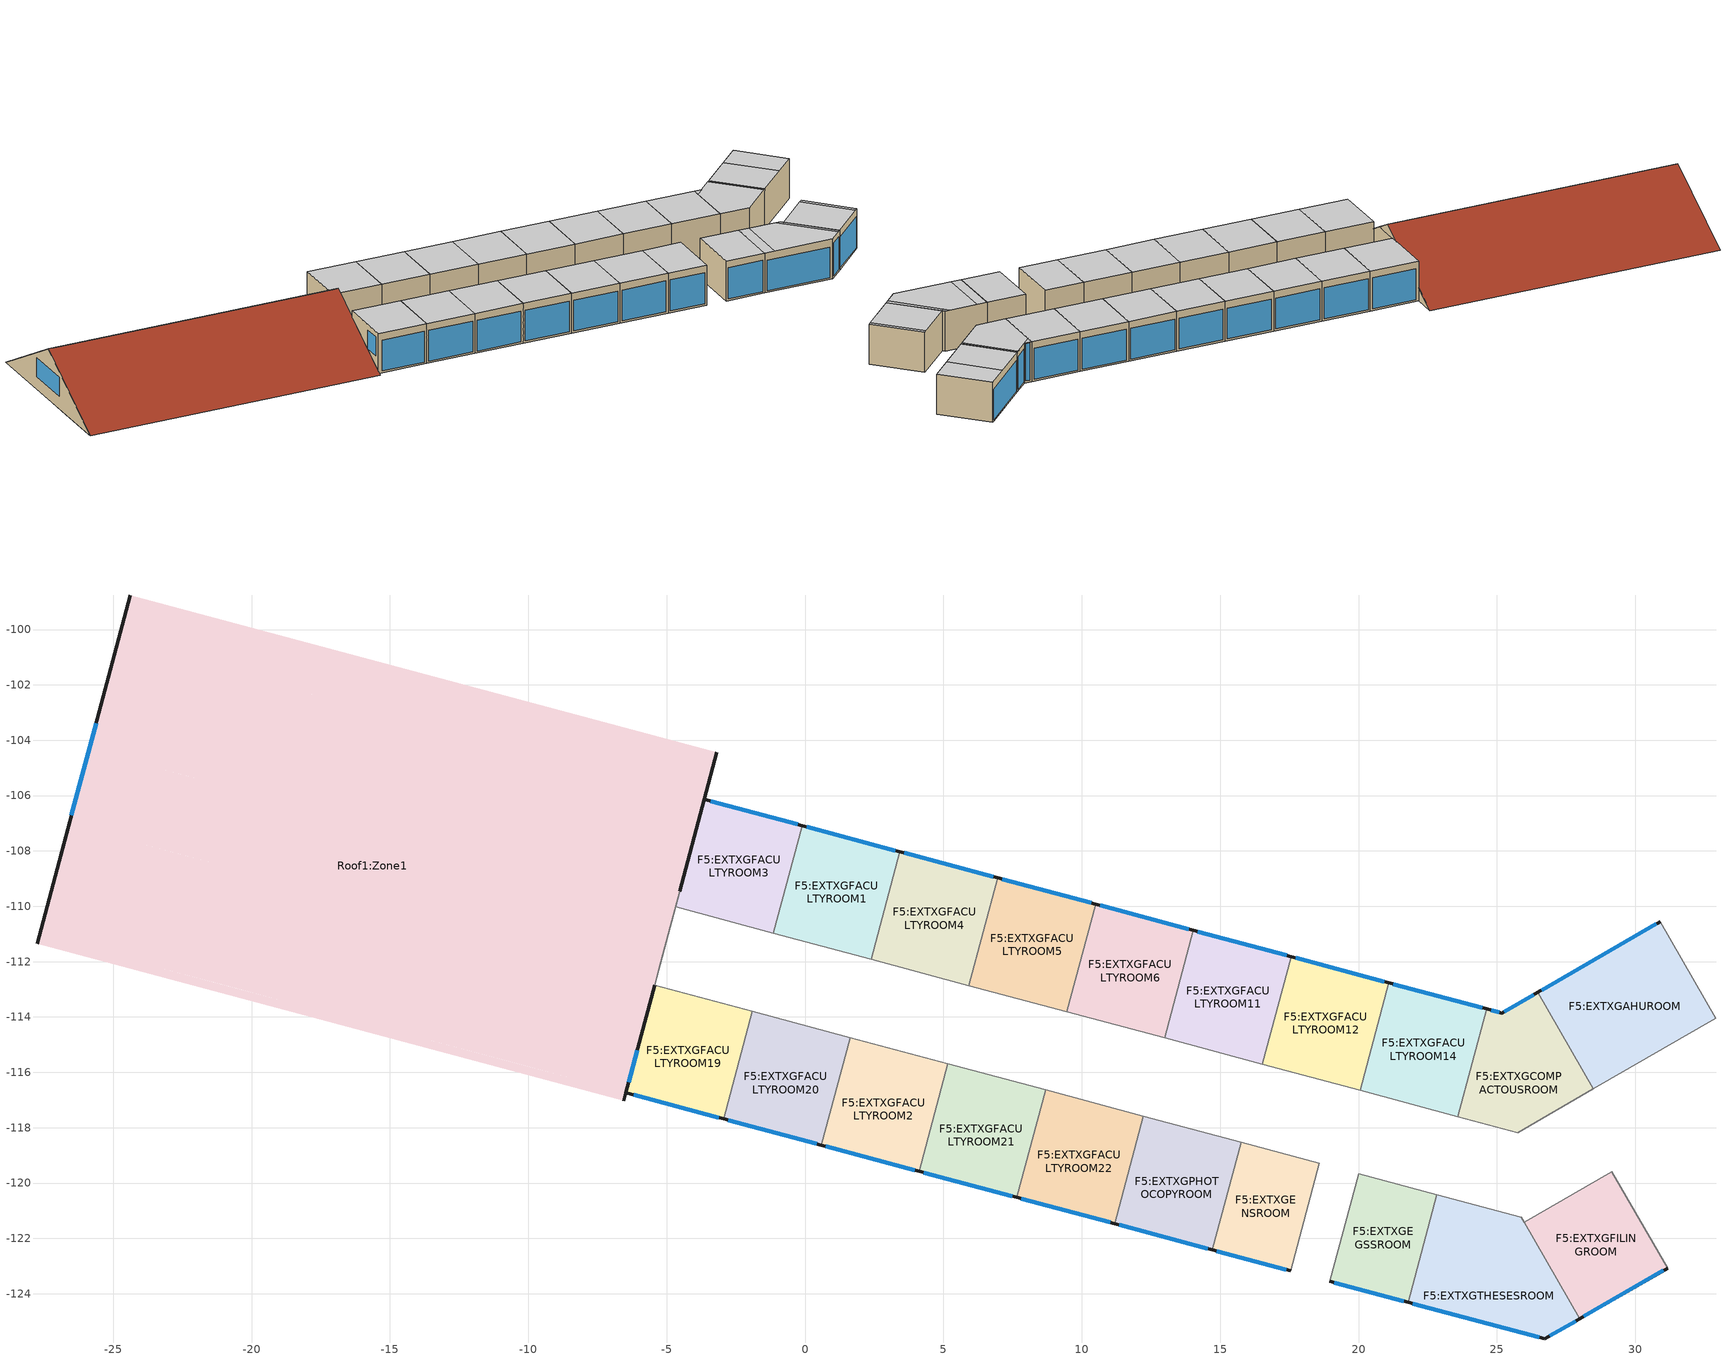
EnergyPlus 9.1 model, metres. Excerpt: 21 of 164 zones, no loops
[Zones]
Roof1:Zone1
 floor outside (Project external floor): -3.64,-106.14 -24.84,-100.46 -24.38,-98.75 -3.18,-104.43 z9; -6.56,-117.03 -27.76,-111.35 -27.68,-111.06 -6.48,-116.74 z9
 floor to F4:CORRIDOR (Project internal floor): -5.4,-112.72 -26.6,-107.04 -25.88,-104.34 -4.68,-110.02 z9
 floor to F4:EXTXGFACULTYROOM4 (Project internal floor): -22.35,-105.29 -25.88,-104.34 -24.84,-100.46 -21.3,-101.4 z9
 floor to F4:EXTXGFACULTYROOM5 (Project internal floor): -18.81,-106.24 -22.35,-105.29 -21.3,-101.4 -17.77,-102.35 z9
 floor to F4:EXTXGFACULTYROOM6 (Project internal floor): -15.28,-107.18 -18.81,-106.24 -17.77,-102.35 -14.24,-103.3 z9
 floor to F4:EXTXGFACULTYROOM7 (Project internal floor): -11.75,-108.13 -15.28,-107.18 -14.24,-103.3 -10.71,-104.24 z9
 floor to F4:EXTXGFACULTYROOM8 (Project internal floor): -8.21,-109.08 -11.75,-108.13 -10.71,-104.24 -7.17,-105.19 z9
 floor to F4:EXTXGFACULTYROOM9 (Project internal floor): -4.68,-110.02 -8.21,-109.08 -7.17,-105.19 -3.64,-106.14 z9
 floor to F4:EXTXGFACULTYROOM22 (Project internal floor): -24.14,-112 -27.68,-111.06 -26.6,-107.04 -23.07,-107.99 z9
 floor to F4:EXTXGFACULTYROOM23 (Project internal floor): -20.61,-112.95 -24.14,-112 -23.07,-107.99 -19.54,-108.93 z9
 floor to F4:EXTXGFACULTYROOM24 (Project internal floor): -17.08,-113.9 -20.61,-112.95 -19.54,-108.93 -16,-109.88 z9
 floor to F4:EXTXGFACULTYROOM25 (Project internal floor): -13.55,-114.84 -17.08,-113.9 -16,-109.88 -12.47,-110.83 z9
 floor to F4:EXTXGFACULTYROOM26 (Project internal floor): -10.01,-115.79 -13.55,-114.84 -12.47,-110.83 -8.94,-111.77 z9
 floor to F4:EXTXGFACULTYROOM27 (Project internal floor): -6.48,-116.74 -10.01,-115.79 -8.94,-111.77 -5.4,-112.72 z9
 wall outside (Project wall): -24.38,-98.75,9 -27.76,-111.35,9 -26.07,-105.05,12.76; -6.56,-117.03,9 -6.48,-116.74,9 -6.48,-116.74,9.17; -3.64,-106.14,9 -3.18,-104.43,9 -3.64,-106.14,10.02
 wall to F5:CORRIDOR (Project partition_Rev): -5.44,-112.85,9 -4.68,-110.02,9 -4.68,-110.02,12 -5.21,-112.01,12 -5.44,-112.85,11.5
 wall to F5:EXTXGFACULTYROOM3 (Project partition_Rev): -4.68,-110.02,9 -3.64,-106.14,9 -3.64,-106.14,10.02 -4.53,-109.45,12 -4.68,-110.02,12
 wall to F5:EXTXGFACULTYROOM19 (Project partition_Rev): -6.48,-116.74,9 -5.44,-112.85,9 -5.44,-112.85,11.5 -6.48,-116.74,9.17
 wall to Roof2:Zone1 (Project partition): -5.21,-112.01,12 -4.53,-109.45,12 -4.87,-110.73,12.76
 window (1001): -25.62,-103.39 -26.51,-106.71 z9.94:11.36
 roof outside (Project pitched roof): -3.18,-104.43,9 -24.38,-98.75,9 -26.07,-105.05,12.76 -4.87,-110.73,12.76; -27.76,-111.35,9 -6.56,-117.03,9 -4.87,-110.73,12.76 -26.07,-105.05,12.76
F5:EXTXGFACULTYROOM3
 floor to F4:EXTXGFACULTYROOM10 (Project internal floor_Reversed_Rev): -1.15,-110.97 -4.68,-110.02 -3.64,-106.14 -0.11,-107.08 z9
 wall outside (Project wall): -0.11,-107.08 -3.64,-106.14 z9:12; -3.64,-106.14,10.02 -4.53,-109.45,12 -3.64,-106.14,12
 wall to F5:CORRIDOR (Project partition): -4.68,-110.02 -1.15,-110.97 z9:12
 wall to F5:EXTXGFACULTYROOM1 (Project partition): -1.15,-110.97 -0.11,-107.08 z9:12
 window (1003): -0.27,-107.04 -3.42,-106.2 z9.14:11.46
 ceiling to Roof2:Zone1 (Project internal floor_Rev): -4.68,-110.02 -1.15,-110.97 -0.11,-107.08 -3.64,-106.14 z12
F5:EXTXGFACULTYROOM19
 floor to F4:CORRIDOR (Project internal floor_Reversed_Rev): -2,-114.15 -5.53,-113.2 -5.44,-112.85 -1.91,-113.8 z9
 floor to F4:EXTXGPHDROOM1 (Project internal floor_Reversed_Rev): -2.95,-117.68 -6.48,-116.74 -5.53,-113.2 -2,-114.15 z9
 wall outside (Project wall): -6.48,-116.74 -2.95,-117.68 z9:12; -5.44,-112.85,11.5 -6.48,-116.74,9.17 -6.48,-116.74,12 -5.44,-112.85,12
 wall to F5:CORRIDOR (Project partition): -1.91,-113.8 -5.44,-112.85 z9:12
 wall to F5:EXTXGFACULTYROOM20 (Project partition): -2.95,-117.68 -1.91,-113.8 z9:12
 window (1003): -6.07,-115.21 -6.38,-116.36 z10.18:11.6; -6.2,-116.81 -3.11,-117.64 z9.14:11.46
 ceiling to Roof2:Zone1 (Project internal floor_Rev): -6.48,-116.74 -2.95,-117.68 -1.91,-113.8 -5.44,-112.85 z12
F5:EXTXGFACULTYROOM1
 floor to F4:EXTXGFACULTYROOM11 (Project internal floor_Reversed_Rev): 2.38,-111.92 -1.15,-110.97 -0.11,-107.08 3.43,-108.03 z9
 wall outside (Project wall): 3.43,-108.03 -0.11,-107.08 z9:12
 wall to F5:CORRIDOR (Project partition): -1.15,-110.97 2.38,-111.92 z9:12
 wall to F5:EXTXGFACULTYROOM4 (Project partition): 2.38,-111.92 3.43,-108.03 z9:12
 window (1003): 3.26,-107.99 0.06,-107.13 z9.14:11.45
 ceiling to Roof2:Zone1 (Project internal floor_Rev): -1.15,-110.97 2.38,-111.92 3.43,-108.03 -0.11,-107.08 z12
F5:EXTXGFACULTYROOM4
 floor to F4:EXTXGFACULTYROOM12 (Project internal floor_Reversed_Rev): 5.92,-112.86 2.38,-111.92 3.43,-108.03 6.96,-108.98 z9
 wall outside (Project wall): 6.96,-108.98 3.43,-108.03 z9:12
 wall to F5:CORRIDOR (Project partition): 2.38,-111.92 5.92,-112.86 z9:12
 wall to F5:EXTXGFACULTYROOM5 (Project partition): 5.92,-112.86 6.96,-108.98 z9:12
 window (1003): 6.8,-108.93 3.59,-108.07 z9.14:11.45
 ceiling to Roof2:Zone1 (Project internal floor_Rev): 2.38,-111.92 5.92,-112.86 6.96,-108.98 3.43,-108.03 z12
F5:EXTXGFACULTYROOM5
 floor to F4:EXTXGFACULTYROOM13 (Project internal floor_Reversed_Rev): 9.45,-113.81 5.92,-112.86 6.96,-108.98 10.49,-109.92 z9
 wall outside (Project wall): 10.5,-109.93 6.96,-108.98 z9:12
 wall to F5:CORRIDOR (Project partition): 5.92,-112.86 9.46,-113.81 z9:12
 wall to F5:EXTXGFACULTYROOM6 (Project partition): 9.46,-113.81 10.5,-109.93 z9:12
 window (1003): 10.33,-109.88 7.13,-109.02 z9.14:11.45
 ceiling to Roof2:Zone1 (Project internal floor_Rev): 5.92,-112.86 9.45,-113.81 10.49,-109.92 6.96,-108.98 z12
F5:EXTXGFACULTYROOM20
 floor to F4:CORRIDOR (Project internal floor_Reversed_Rev): 1.53,-115.1 -2,-114.15 -1.91,-113.8 1.63,-114.74 z9
 floor to F4:EXTXGPHDROOM1 (Project internal floor_Reversed_Rev): 0.59,-118.63 -2.95,-117.68 -2,-114.15 1.53,-115.1 z9
 wall outside (Project wall): -2.95,-117.68 0.59,-118.63 z9:12
 wall to F5:CORRIDOR (Project partition): 1.63,-114.74 -1.91,-113.8 z9:12
 wall to F5:EXTXGFACULTYROOM2 (Project partition): 0.59,-118.63 1.63,-114.74 z9:12
 window (1003): -2.78,-117.73 0.42,-118.59 z9.14:11.45
 ceiling to Roof2:Zone1 (Project internal floor_Rev): -2.95,-117.68 0.59,-118.63 1.63,-114.74 -1.91,-113.8 z12
F5:EXTXGFACULTYROOM2
 floor to F4:CORRIDOR (Project internal floor_Reversed_Rev): 5.06,-116.04 1.53,-115.1 1.63,-114.74 5.16,-115.69 z9
 floor to F4:EXTXGPHDROOM1 (Project internal floor_Reversed_Rev): 4.12,-119.58 0.59,-118.63 1.53,-115.1 5.06,-116.04 z9
 wall outside (Project wall): 0.59,-118.63 4.12,-119.58 z9:12
 wall to F5:CORRIDOR (Project partition): 5.16,-115.69 1.63,-114.74 z9:12
 wall to F5:EXTXGFACULTYROOM21 (Project partition): 4.12,-119.58 5.16,-115.69 z9:12
 window (1003): 0.75,-118.67 3.95,-119.53 z9.14:11.45
 ceiling to Roof2:Zone1 (Project internal floor_Rev): 0.59,-118.63 4.12,-119.58 5.16,-115.69 1.63,-114.74 z12
F5:EXTXGFACULTYROOM21
 floor to F4:CORRIDOR (Project internal floor_Reversed_Rev): 8.6,-116.99 5.06,-116.04 5.16,-115.69 8.69,-116.64 z9
 floor to F4:EXTXGPHDROOM2 (Project internal floor_Reversed_Rev): 7.65,-120.52 4.12,-119.58 5.06,-116.04 8.6,-116.99 z9
 wall outside (Project wall): 4.12,-119.58 7.65,-120.52 z9:12
 wall to F5:CORRIDOR (Project partition): 8.69,-116.64 5.16,-115.69 z9:12
 wall to F5:EXTXGFACULTYROOM22 (Project partition): 7.65,-120.52 8.69,-116.64 z9:12
 window (1003): 4.28,-119.62 7.49,-120.48 z9.14:11.45
 ceiling to Roof2:Zone1 (Project internal floor_Rev): 4.12,-119.58 7.65,-120.52 8.69,-116.64 5.16,-115.69 z12
F5:EXTXGTHESESROOM
 floor to F4:CORRIDOR (Project internal floor_Reversed_Rev): 28,-124.9 26.73,-125.63 21.79,-124.31 22.83,-120.43 25.88,-121.24 z9
 wall outside (Project wall): 21.79,-124.31 26.73,-125.63 28,-124.9 z9:12
 wall to F5:CORRIDOR (Project partition): 25.98,-121.42 25.88,-121.24 22.83,-120.43 z9:12
 wall to F5:EXTXGEGSSROOM (Project partition_Rev): 22.83,-120.43 21.79,-124.31 z9:12
 wall to F5:EXTXGFILINGROOM (Project partition): 28,-124.9 25.98,-121.42 z9:12
 window (1003): 21.95,-124.36 26.52,-125.58 z9.14:11.43; 26.92,-125.53 27.85,-124.99 z9.14:11.6
 ceiling to F6:CORRIDOR (Project internal floor_Rev): 25.75,-121.55 25.98,-121.42 25.88,-121.24 25.52,-121.15 z12
 ceiling to F6:EXTXGFACULTYROOMQ6 (Project internal floor_Rev): 21.79,-124.31 22.49,-124.5 23.53,-120.61 22.83,-120.43 z12
 ceiling to F6:EXTXGSTOREROOMQ1 (Project internal floor_Rev): 22.49,-124.5 26.73,-125.63 27.76,-125.04 25.52,-121.15 23.53,-120.61 z12
 ceiling to F6:EXTXGFACULTYROOMQ16 (Project internal floor_Rev): 27.76,-125.04 28,-124.9 25.98,-121.42 25.75,-121.55 z12
F5:EXTXGFACULTYROOM6
 floor to F4:EXTXGFACULTYROOM14 (Project internal floor_Reversed_Rev): 12.98,-114.76 9.46,-113.81 10.5,-109.93 14.02,-110.87 z9
 wall outside (Project wall): 14.03,-110.87 10.5,-109.93 z9:12
 wall to F5:CORRIDOR (Project partition): 9.46,-113.81 12.99,-114.76 z9:12
 wall to F5:EXTXGFACULTYROOM11 (Project partition): 12.99,-114.76 14.03,-110.87 z9:12
 window (1003): 13.87,-110.83 10.66,-109.97 z9.14:11.45
 ceiling to F6:EXTXGFACULTYROOM (Project internal floor_Rev): 9.46,-113.81 12.98,-114.76 14.02,-110.87 10.5,-109.93 z12
F5:EXTXGFACULTYROOM11
 floor to F4:EXTXGFACULTYROOM15 (Project internal floor_Reversed_Rev): 16.52,-115.7 12.99,-114.76 14.03,-110.87 17.56,-111.82 z9
 wall outside (Project wall): 17.56,-111.82 14.03,-110.87 z9:12
 wall to F5:CORRIDOR (Project partition): 12.99,-114.76 16.52,-115.71 z9:12
 wall to F5:EXTXGFACULTYROOM12 (Project partition): 16.52,-115.71 17.56,-111.82 z9:12
 window (1003): 17.4,-111.77 14.19,-110.92 z9.14:11.45
 ceiling to F6:EXTXGFACULTYROOMQ1 (Project internal floor_Rev): 12.99,-114.76 16.52,-115.7 17.56,-111.82 14.03,-110.87 z12
F5:EXTXGFACULTYROOM12
 floor to F4:EXTXGFACULTYROOM16 (Project internal floor_Reversed_Rev): 20.05,-116.65 16.52,-115.71 17.56,-111.82 21.09,-112.76 z9
 wall outside (Project wall): 21.1,-112.77 17.56,-111.82 z9:12
 wall to F5:CORRIDOR (Project partition): 16.52,-115.71 20.05,-116.65 z9:12
 wall to F5:EXTXGFACULTYROOM14 (Project partition): 20.05,-116.65 21.1,-112.77 z9:12
 window (1003): 20.93,-112.72 17.73,-111.86 z9.14:11.45
 ceiling to F6:EXTXGFACULTYROOMQ2 (Project internal floor_Rev): 16.52,-115.71 20.05,-116.65 21.09,-112.76 17.56,-111.82 z12
F5:EXTXGFACULTYROOM14
 floor to F4:EXTXGFACULTYROOM17 (Project internal floor_Reversed_Rev): 23.58,-117.6 20.05,-116.65 21.1,-112.77 24.62,-113.71 z9
 wall outside (Project wall): 24.63,-113.71 21.1,-112.77 z9:12
 wall to F5:CORRIDOR (Project partition): 20.05,-116.65 23.59,-117.6 z9:12
 wall to F5:EXTXGCOMPACTOUSROOM (Project partition_Rev): 23.59,-117.6 24.63,-113.71 z9:12
 window (1003): 24.46,-113.67 21.26,-112.81 z9.14:11.45
 ceiling to F6:EXTXGFACULTYROOMQ3 (Project internal floor_Rev): 20.05,-116.65 23.58,-117.6 24.62,-113.71 21.1,-112.77 z12
F5:EXTXGCOMPACTOUSROOM
 floor to F4:EXTXGAHUROOM (Project internal floor_Reversed_Rev): 28.48,-116.6 28.09,-116.83 26.07,-113.34 26.47,-113.11 z9
 floor to F4:EXTXGFACULTYROOM18 (Project internal floor_Reversed_Rev): 26.59,-114.24 25.18,-113.86 26.07,-113.34 z9; 28.09,-116.83 25.75,-118.18 23.59,-117.6 24.63,-113.71 26.59,-114.24 z9
 wall outside (Project wall): 26.47,-113.11 25.18,-113.86 24.63,-113.71 z9:12
 wall to F5:CORRIDOR (Project partition): 23.59,-117.6 25.75,-118.18 28.48,-116.6 z9:12
 wall to F5:EXTXGAHUROOM (Project partition): 28.48,-116.6 26.47,-113.11 z9:12
 window (1004): 26.32,-113.2 25.26,-113.81 z9.14:11.57; 25.08,-113.83 24.79,-113.76 z9.14:11.96
 ceiling to F6:EXTXGPRINTINGROOM (Project internal floor_Rev): 24.48,-114.26 25.18,-113.86 24.63,-113.71 z12; 23.59,-117.6 25.75,-118.18 28.34,-116.68 26.32,-113.2 24.48,-114.26 z12
 ceiling to F6:EXTXGFANROOM (Project internal floor_Rev): 28.34,-116.68 28.48,-116.6 26.47,-113.11 26.32,-113.2 z12
F5:EXTXGFACULTYROOM22
 floor to F4:CORRIDOR (Project internal floor_Reversed_Rev): 12.13,-117.94 8.6,-116.99 8.69,-116.64 12.23,-117.58 z9
 floor to F4:EXTXGPHDROOM2 (Project internal floor_Reversed_Rev): 11.18,-121.47 7.65,-120.52 8.6,-116.99 12.13,-117.94 z9
 wall outside (Project wall): 7.65,-120.52 11.18,-121.47 z9:12
 wall to F5:CORRIDOR (Project partition): 12.23,-117.58 8.69,-116.64 z9:12
 wall to F5:EXTXGPHOTOCOPYROOM (Project partition_Rev): 11.18,-121.47 12.23,-117.58 z9:12
 window (1003): 7.82,-120.57 11.02,-121.43 z9.14:11.45
 ceiling to F6:EXTXGFACULTYROOMQ4 (Project internal floor_Rev): 7.65,-120.52 11.18,-121.47 12.23,-117.58 8.69,-116.64 z12
F5:EXTXGPHOTOCOPYROOM
 floor to F4:CORRIDOR (Project internal floor_Reversed_Rev): 15.66,-118.88 12.13,-117.94 12.23,-117.58 15.76,-118.53 z9
 floor to F4:EXTXGPHDROOM2 (Project internal floor_Reversed_Rev): 14.72,-122.42 11.18,-121.47 12.13,-117.94 15.66,-118.88 z9
 wall outside (Project wall): 11.18,-121.47 14.72,-122.42 z9:12
 wall to F5:CORRIDOR (Project partition): 15.76,-118.53 12.23,-117.58 z9:12
 wall to F5:EXTXGENSROOM (Project partition): 14.72,-122.42 15.76,-118.53 z9:12
 window (1004): 11.35,-121.51 14.55,-122.37 z9.14:11.45
 ceiling to F6:EXTXGFACULTYROOMQ5 (Project internal floor_Rev): 11.18,-121.47 14.72,-122.42 15.76,-118.53 12.23,-117.58 z12
F5:EXTXGENSROOM
 floor to F4:EXTXGWIRECENTRE (Project internal floor_Reversed_Rev): 17.54,-123.17 14.72,-122.42 15.76,-118.53 18.58,-119.29 z9
 wall outside (Project wall): 14.72,-122.42 17.54,-123.17 z9:12
 wall to F5:CORRIDOR (Project partition): 17.54,-123.17 18.58,-119.29 15.76,-118.53 z9:12
 window (1003): 14.88,-122.46 17.38,-123.13 z9.14:11.47
 ceiling to F6:EXTXGSTOREROOM (Project internal floor_Rev): 14.72,-122.42 17.54,-123.17 18.58,-119.29 15.76,-118.53 z12
F5:EXTXGEGSSROOM
 floor to F4:EXTXGFACULTYROOM28 (Project internal floor_Reversed_Rev): 21.78,-124.31 18.96,-123.55 20,-119.67 22.82,-120.42 z9
 wall outside (Project wall): 18.96,-123.55 21.79,-124.31 z9:12
 wall to F5:CORRIDOR (Project partition): 22.83,-120.43 20,-119.67 18.96,-123.55 z9:12
 window (1003): 19.12,-123.6 21.62,-124.27 z9.14:11.47
 ceiling to F6:EXTXGFACULTYROOMQ6 (Project internal floor_Rev): 18.96,-123.55 21.79,-124.31 22.83,-120.43 20,-119.67 z12
F5:EXTXGAHUROOM
 floor to F4:EXTXGSEMINARROOM (Project internal floor_Reversed_Rev): 32.91,-114.04 32.76,-114.13 30.74,-110.65 30.9,-110.55 z9
 floor to F4:EXTXGAHUROOM (Project internal floor_Reversed_Rev): 32.76,-114.13 28.48,-116.6 26.47,-113.11 30.74,-110.65 z9
 wall outside (Project wall): 30.9,-110.55 26.47,-113.11 z9:12
 wall to F5:CORRIDOR (Project partition_Rev): 28.48,-116.6 32.91,-114.04 z9:12
 wall to F5:EXTXGFACULTYROOM7 (Project partition_Rev): 32.91,-114.04 30.9,-110.55 z9:12
 window (1016): 30.76,-110.64 26.62,-113.03 z9.14:11.43
 ceiling to F6:EXTXGFANROOM (Project internal floor_Rev): 28.48,-116.6 31.1,-115.09 29.08,-111.6 26.47,-113.11 z12
 ceiling to F6:EXTXGFACULTYROOMQ15 (Project internal floor_Rev): 31.1,-115.09 32.91,-114.04 30.9,-110.55 29.08,-111.6 z12
F5:EXTXGFILINGROOM
 floor to F4:CORRIDOR (Project internal floor_Reversed_Rev): 31.16,-123.07 28,-124.9 25.98,-121.42 29.15,-119.59 z9
 wall outside (Project wall): 28,-124.9 31.16,-123.07 z9:12
 wall to F5:CORRIDOR (Project partition): 29.15,-119.59 25.98,-121.42 z9:12
 wall to F5:EXTXGFACULTYROOM17 (Project partition_Rev): 31.16,-123.07 29.15,-119.59 z9:12
 window (1003): 28.14,-124.82 31.02,-123.16 z9.14:11.45
 ceiling to F6:EXTXGFACULTYROOMQ14 (Project internal floor_Rev): 30.93,-123.21 31.16,-123.07 29.15,-119.59 28.92,-119.72 z12
 ceiling to F6:EXTXGFACULTYROOMQ16 (Project internal floor_Rev): 28,-124.9 30.93,-123.21 28.92,-119.72 25.98,-121.42 z12
[Building]
Building: North Axis {deg}=0; Terrain=Suburbs; Loads Convergence Tolerance Value=0.04; Temperature Convergence Tolerance Value {deltaC}=0.4; Solar Distribution=FullExterior; Maximum Number of Warmup Days=25; Minimum Number of Warmup Days=6
[Site:Location]
AS2 (O1-O1:31-12)  (01-01:31-12): Latitude {deg}=1.3; Longitude {deg}=103.8; Time Zone {hr}=8; Elevation {m}=32
[SizingPeriod:DesignDay] Day of Month=15; Humidity Condition Type=WetBulb; Barometric Pressure {Pa}=100941.2; Wind Direction {deg}=0; Rain Indicator=No; Snow Indicator=No; Daylight Saving Time Indicator=No
Name | Month | Day Type | Maximum Dry-Bulb Temperature {C} | Daily Dry-Bulb Temperature Range {deltaC} | Wetbulb or DewPoint at Maximum Dry-Bulb {C} | Wind Speed {m/s} | Solar Model Indicator | Sky Clearness
Summer Design Day in AS2 (O1-O1:31-12) Jul | 7 | SummerDesignDay | 33.2 | 6.2 | 26 | 0 | ASHRAEClearSky | 0.98
Summer Design Day in AS2 (O1-O1:31-12) Aug | 8 | SummerDesignDay | 33.2 | 6.3 | 25.8 | 0 | ASHRAEClearSky | 0.98
Summer Design Day in AS2 (O1-O1:31-12) Sep | 9 | SummerDesignDay | 33.2 | 6.5 | 25.9 | 0 | ASHRAEClearSky | 0.98
Winter Design Day in AS2 (O1-O1:31-12) | 1 | WinterDesignDay | 23.8 | 0 | 23.8 | 9.2 |  | 0
[Site:GroundTemperature:BuildingSurface]
18, 18, 18, 18, 18, 18, 18, 18, 18, 18, 18, 18
[Site:GroundTemperature:FCfactorMethod]
January Ground Temperature {C}=27.55; February Ground Temperature {C}=28.03; March Ground Temperature {C}=28.32; April Ground Temperature {C}=28.42; May Ground Temperature {C}=28.26; June Ground Temperature {C}=27.88; July Ground Temperature {C}=27.4; August Ground Temperature {C}=26.92; September Ground Temperature {C}=26.59; October Ground Temperature {C}=26.51; November Ground Temperature {C}=26.68; December Ground Temperature {C}=27.05
[Site:GroundTemperature:Shallow]
14, 14, 14, 14, 14, 14, 14, 14, 14, 14, 14, 14
[Site:GroundTemperature:Deep]
14, 14, 14, 14, 14, 14, 14, 14, 14, 14, 14, 14
[Site:GroundReflectance]
0.2, 0.2, 0.2, 0.2, 0.2, 0.2, 0.2, 0.2, 0.2, 0.2, 0.2, 0.2
[Site:GroundReflectance:SnowModifier]
2, 2
[Material] Thermal Absorptance=0.9
Name | Roughness | Thickness {m} | Conductivity {W/m-K} | Density {kg/m3} | Specific Heat {J/kg-K} | Solar Absorptance | Visible Absorptance
Clay Tile (roofing)_.O25 | Rough | 0.025 | 1 | 2000 | 800 | 0.7 | 0.7
MW Stone Wool (rolls)_.2423 | Rough | 0.2423 | 0.04 | 30 | 840 | 0.6 | 0.6
Roofing Felt_.OO5 | Rough | 0.005 | 0.19 | 960 | 837 | 0.8 | 0.8
1B Plastered Wall | Smooth | 0.225 | 0.807 | 1760 | 800 | 0.7 | 0.7
Cast Concrete (Dense)_.1 | Rough | 0.1 | 1.4 | 2100 | 840 | 0.6 | 0.6
External Rendering_.O25 | Rough | 0.025 | 0.5 | 1300 | 1000 | 0.7 | 0.7
MW Stone Wool (rolls)_.1482 | Rough | 0.1482 | 0.04 | 30 | 840 | 0.6 | 0.6
Timber Flooring_.OO5 | Rough | 0.005 | 0.14 | 650 | 1200 | 0.78 | 0.78
Gypsum Plasterboard_.O25 | Rough | 0.025 | 0.25 | 900 | 1000 | 0.5 | 0.5
[Material:NoMass] Roughness=Rough; Thermal Resistance {m2-K/W}=0.15; Thermal Absorptance=0.9; Solar Absorptance=0.7; Visible Absorptance=0.7
9_RVAL_2; 10_RVAL_2
[WindowMaterial:Glazing]
38: Optical Data Type=SpectralAverage; Thickness {m}=.006; Solar Transmittance at Normal Incidence=.775; Front Side Solar Reflectance at Normal Incidence=.071; Back Side Solar Reflectance at Normal Incidence=.071; Visible Transmittance at Normal Incidence=.881; Front Side Visible Reflectance at Normal Incidence=.08; Back Side Visible Reflectance at Normal Incidence=.08; Infrared Transmittance at Normal Incidence=0; Front Side Infrared Hemispherical Emissivity=.84; Back Side Infrared Hemispherical Emissivity=.84; Conductivity {W/m-K}=.9
[Construction]
Project pitched roof: Clay Tile (roofing)_.O25, MW Stone Wool (rolls)_.2423, Roofing Felt_.OO5
Project wall: 1B Plastered Wall
Project internal floor; Project internal floor_Rev; Project internal floor_Reversed_Rev: Cast Concrete (Dense)_.1
Project external floor: External Rendering_.O25, MW Stone Wool (rolls)_.1482, Timber Flooring_.OO5
Project partition: Gypsum Plasterboard_.O25, 9_RVAL_2, Gypsum Plasterboard_.O25
Project partition_Rev: Gypsum Plasterboard_.O25, 10_RVAL_2, Gypsum Plasterboard_.O25
1001; 1003; 1004; 1016: 38
[Zone] Type=1; Multiplier=1; Zone Inside Convection Algorithm=TARP; Part of Total Floor Area=Yes
Name | Volume {m3} | Floor Area {m2}
Roof1:Zone1 | 418.9487 | 250.2124
F5:EXTXGFACULTYROOM3 | 36.5353 | 12.5984
F5:EXTXGFACULTYROOM1; F5:EXTXGFACULTYROOM6; F5:EXTXGFACULTYROOM11; F5:EXTXGFACULTYROOM12; F5:EXTXGFACULTYROOM14; F5:EXTXGFACULTYROOM20; F5:EXTXGFACULTYROOM2; F5:EXTXGFACULTYROOM21; F5:EXTXGFACULTYROOM22; F5:EXTXGPHOTOCOPYROOM; F5:EXTXGFILINGROOM | 37.1854 | 12.8225
F5:EXTXGFACULTYROOM4; F5:EXTXGFACULTYROOM5 | 37.2198 | 12.8344
F5:EXTXGAHUROOM | 52.6956 | 18.1709
F5:EXTXGCOMPACTOUSROOM | 38.8599 | 13.4
F5:EXTXGFACULTYROOM19 | 35.9053 | 12.3811
F5:EXTXGENSROOM | 29.4302 | 10.1484
F5:EXTXGEGSSROOM | 29.4992 | 10.1721
F5:EXTXGTHESESROOM | 49.4273 | 17.0439
[ZoneInfiltration:DesignFlowRate] Schedule=On 24/7; Design Flow Rate Calculation Method=Flow/zone; Constant Term Coefficient=1; Temperature Term Coefficient=0; Velocity Term Coefficient=0; Velocity Squared Term Coefficient=0
Name | Zone or ZoneList | Design Flow Rate {m3/s}
Roof1:Zone1 Infiltration | Roof1:Zone1 | 0.081462
F5:EXTXGFACULTYROOM3 Infiltration | F5:EXTXGFACULTYROOM3 | 0.007104
F5:EXTXGFACULTYROOM1 Infiltration | F5:EXTXGFACULTYROOM1 | 0.00723
F5:EXTXGFACULTYROOM4 Infiltration | F5:EXTXGFACULTYROOM4 | 0.007237
F5:EXTXGFACULTYROOM5 Infiltration | F5:EXTXGFACULTYROOM5 | 0.007237
F5:EXTXGFACULTYROOM6 Infiltration | F5:EXTXGFACULTYROOM6 | 0.00723
F5:EXTXGFACULTYROOM11 Infiltration | F5:EXTXGFACULTYROOM11 | 0.00723
F5:EXTXGAHUROOM Infiltration | F5:EXTXGAHUROOM | 0.010246
F5:EXTXGFACULTYROOM12 Infiltration | F5:EXTXGFACULTYROOM12 | 0.00723
F5:EXTXGFACULTYROOM14 Infiltration | F5:EXTXGFACULTYROOM14 | 0.00723
F5:EXTXGCOMPACTOUSROOM Infiltration | F5:EXTXGCOMPACTOUSROOM | 0.007556
F5:EXTXGFACULTYROOM19 Infiltration | F5:EXTXGFACULTYROOM19 | 0.006982
F5:EXTXGFACULTYROOM20 Infiltration | F5:EXTXGFACULTYROOM20 | 0.00723
F5:EXTXGFACULTYROOM2 Infiltration | F5:EXTXGFACULTYROOM2 | 0.00723
F5:EXTXGFACULTYROOM21 Infiltration | F5:EXTXGFACULTYROOM21 | 0.00723
F5:EXTXGFACULTYROOM22 Infiltration | F5:EXTXGFACULTYROOM22 | 0.00723
F5:EXTXGPHOTOCOPYROOM Infiltration | F5:EXTXGPHOTOCOPYROOM | 0.00723
F5:EXTXGENSROOM Infiltration | F5:EXTXGENSROOM | 0.005723
F5:EXTXGEGSSROOM Infiltration | F5:EXTXGEGSSROOM | 0.005736
F5:EXTXGTHESESROOM Infiltration | F5:EXTXGTHESESROOM | 0.009611
F5:EXTXGFILINGROOM Infiltration | F5:EXTXGFILINGROOM | 0.00723
[Schedule:Compact]
On 24/7: Through: 12/31, For: AllDays, Until: 24:00, 1
